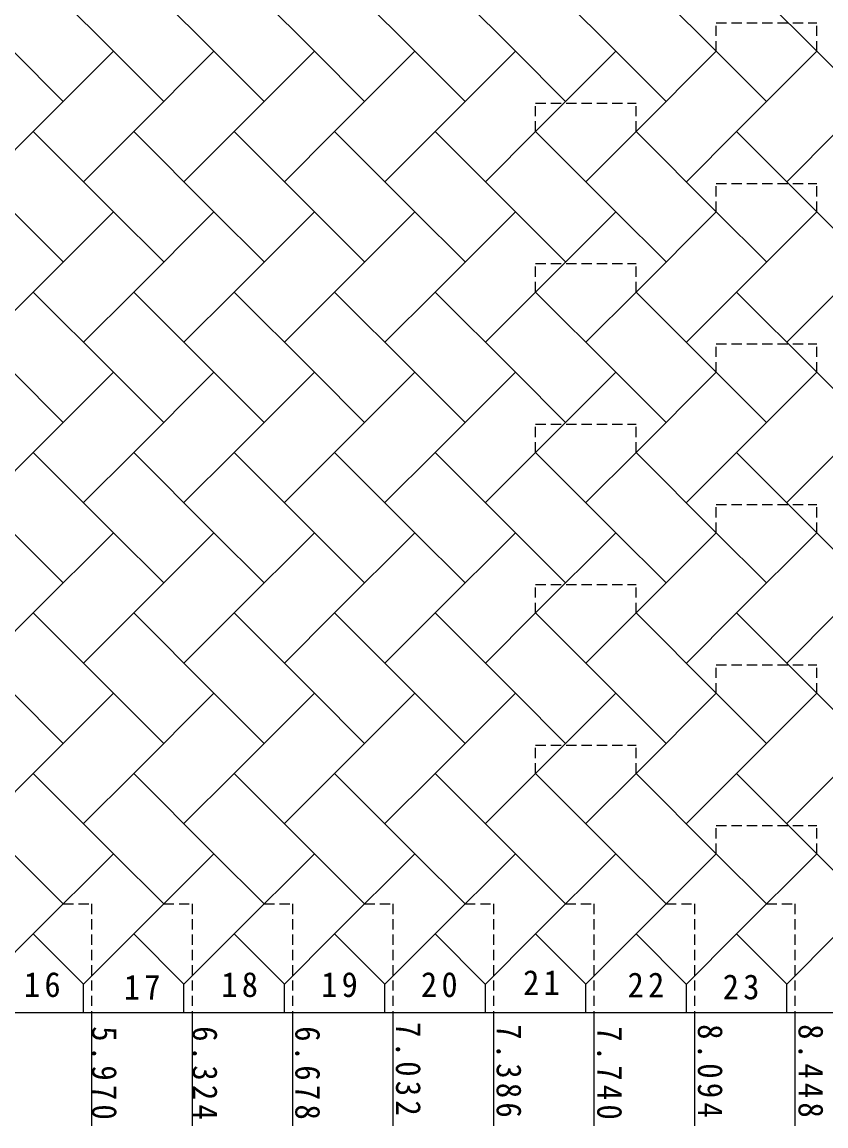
# Model space of a CAD drawing. Units: millimetres, scale not verified. Extents: x -6204 to 5927, y -4282 to 3935.
# Drawn here: x -80 to 2753, y -4268 to -377 of the extents above; entities that cross this region are included whole.
import ezdxf

# ---------------------------------------------------------------- set-up
doc = ezdxf.new("R2010")
doc.units = ezdxf.units.MM
doc.header["$LTSCALE"] = 30
doc.linetypes.add('DASHED1', pattern=[1.8, 1.2, -0.6])
doc.layers.add('0-0', color=7, linetype='Continuous')
doc.styles.add('ＭＳ ゴシック', font='')
doc.styles.get('ＭＳ ゴシック').set_extended_font_data('MS Gothic')

msp = doc.modelspace()

# ---------------------------------------------------------------- linework, layer by layer
at = {"layer": '0-0'}
for p, q in [((242.52, -479.68), (-40.33, -196.84)), ((596.52, -479.68), (313.67, -196.84)), ((950.52, -479.68), (667.67, -196.84)), ((1304.52, -479.68), (1021.67, -196.84)), ((1658.52, -479.68), (1375.67, -196.84)), ((2012.52, -479.68), (1729.67, -196.84)), ((2366.52, -479.68), (2083.67, -196.84)), ((2720.52, -479.68), (2437.67, -196.84)), ((-111.48, -479.68), (65.29, -656.46)), ((-40.33, -762.52), (242.52, -479.68)), ((242.52, -479.68), (419.29, -656.46)), ((313.67, -762.52), (596.52, -479.68)), ((596.52, -479.68), (773.29, -656.46)), ((667.67, -762.52), (950.52, -479.68)), ((950.52, -479.68), (1127.29, -656.46)), ((1021.67, -762.52), (1304.52, -479.68)), ((1304.52, -479.68), (1481.29, -656.46)), ((1375.67, -762.52), (1658.52, -479.68)), ((1658.52, -479.68), (1835.29, -656.46)), ((1729.67, -762.52), (2012.52, -479.68)), ((2012.52, -479.68), (2189.29, -656.46)), ((2083.67, -762.52), (2366.52, -479.68)), ((2366.52, -479.68), (2543.29, -656.46)), ((2437.67, -762.52), (2720.52, -479.68)), ((2720.52, -479.68), (2897.29, -656.46)), ((-40.33, -762.52), (-217.1, -939.3)), ((242.52, -1045.37), (-40.33, -762.52)), ((313.67, -762.52), (136.9, -939.3)), ((596.52, -1045.37), (313.67, -762.52)), ((667.67, -762.52), (490.9, -939.3)), ((950.52, -1045.37), (667.67, -762.52)), ((1021.67, -762.52), (844.9, -939.3)), ((1304.52, -1045.37), (1021.67, -762.52)), ((1375.67, -762.52), (1198.9, -939.3)), ((1658.52, -1045.37), (1375.67, -762.52)), ((1729.67, -762.52), (1552.9, -939.3)), ((2012.52, -1045.37), (1729.67, -762.52)), ((2083.67, -762.52), (1906.9, -939.3)), ((2366.52, -1045.37), (2083.67, -762.52)), ((2437.67, -762.52), (2260.9, -939.3)), ((2720.52, -1045.37), (2437.67, -762.52)), ((2791.67, -762.52), (2614.9, -939.3)), ((-111.48, -1045.37), (65.29, -1222.14)), ((-40.33, -1328.21), (242.52, -1045.37)), ((242.52, -1045.37), (419.29, -1222.14)), ((313.67, -1328.21), (596.52, -1045.37)), ((596.52, -1045.37), (773.29, -1222.14)), ((667.67, -1328.21), (950.52, -1045.37)), ((950.52, -1045.37), (1127.29, -1222.14)), ((1021.67, -1328.21), (1304.52, -1045.37)), ((1304.52, -1045.37), (1481.29, -1222.14)), ((1375.67, -1328.21), (1658.52, -1045.37)), ((1658.52, -1045.37), (1835.29, -1222.14)), ((1729.67, -1328.21), (2012.52, -1045.37)), ((2012.52, -1045.37), (2189.29, -1222.14)), ((2083.67, -1328.21), (2366.52, -1045.37)), ((2366.52, -1045.37), (2543.29, -1222.14)), ((2437.67, -1328.21), (2720.52, -1045.37)), ((2720.52, -1045.37), (2897.29, -1222.14)), ((-40.33, -1328.21), (-217.1, -1504.99)), ((242.52, -1611.05), (-40.33, -1328.21)), ((313.67, -1328.21), (136.9, -1504.99)), ((596.52, -1611.05), (313.67, -1328.21)), ((667.67, -1328.21), (490.9, -1504.99)), ((950.52, -1611.05), (667.67, -1328.21)), ((1021.67, -1328.21), (844.9, -1504.99)), ((1304.52, -1611.05), (1021.67, -1328.21)), ((1375.67, -1328.21), (1198.9, -1504.99)), ((1658.52, -1611.05), (1375.67, -1328.21)), ((1729.67, -1328.21), (1552.9, -1504.99)), ((2012.52, -1611.05), (1729.67, -1328.21)), ((2083.67, -1328.21), (1906.9, -1504.99)), ((2366.52, -1611.05), (2083.67, -1328.21)), ((2437.67, -1328.21), (2260.9, -1504.99)), ((2720.52, -1611.05), (2437.67, -1328.21)), ((2791.67, -1328.21), (2614.9, -1504.99)), ((-111.48, -1611.05), (65.29, -1787.83)), ((-40.33, -1893.89), (242.52, -1611.05)), ((242.52, -1611.05), (419.29, -1787.83)), ((313.67, -1893.89), (596.52, -1611.05)), ((596.52, -1611.05), (773.29, -1787.83)), ((667.67, -1893.89), (950.52, -1611.05)), ((950.52, -1611.05), (1127.29, -1787.83)), ((1021.67, -1893.89), (1304.52, -1611.05)), ((1304.52, -1611.05), (1481.29, -1787.83)), ((1375.67, -1893.89), (1658.52, -1611.05)), ((1658.52, -1611.05), (1835.29, -1787.83)), ((1729.67, -1893.89), (2012.52, -1611.05)), ((2012.52, -1611.05), (2189.29, -1787.83)), ((2083.67, -1893.89), (2366.52, -1611.05)), ((2366.52, -1611.05), (2543.29, -1787.83)), ((2437.67, -1893.89), (2720.52, -1611.05)), ((2720.52, -1611.05), (2897.29, -1787.83)), ((-40.33, -1893.89), (-217.1, -2070.67)), ((242.52, -2176.74), (-40.33, -1893.89)), ((313.67, -1893.89), (136.9, -2070.67)), ((596.52, -2176.74), (313.67, -1893.89)), ((667.67, -1893.89), (490.9, -2070.67)), ((950.52, -2176.74), (667.67, -1893.89)), ((1021.67, -1893.89), (844.9, -2070.67)), ((1304.52, -2176.74), (1021.67, -1893.89)), ((1375.67, -1893.89), (1198.9, -2070.67)), ((1658.52, -2176.74), (1375.67, -1893.89)), ((1729.67, -1893.89), (1552.9, -2070.67)), ((2012.52, -2176.74), (1729.67, -1893.89)), ((2083.67, -1893.89), (1906.9, -2070.67)), ((2366.52, -2176.74), (2083.67, -1893.89)), ((2437.67, -1893.89), (2260.9, -2070.67)), ((2720.52, -2176.74), (2437.67, -1893.89)), ((2791.67, -1893.89), (2614.9, -2070.67)), ((-111.48, -2176.74), (65.29, -2353.51)), ((-40.33, -2459.58), (242.52, -2176.74)), ((242.52, -2176.74), (419.29, -2353.51)), ((313.67, -2459.58), (596.52, -2176.74)), ((596.52, -2176.74), (773.29, -2353.51)), ((667.67, -2459.58), (950.52, -2176.74)), ((950.52, -2176.74), (1127.29, -2353.51)), ((1021.67, -2459.58), (1304.52, -2176.74)), ((1304.52, -2176.74), (1481.29, -2353.51)), ((1375.67, -2459.58), (1658.52, -2176.74)), ((1658.52, -2176.74), (1835.29, -2353.51)), ((1729.67, -2459.58), (2012.52, -2176.74)), ((2012.52, -2176.74), (2189.29, -2353.51)), ((2083.67, -2459.58), (2366.52, -2176.74)), ((2366.52, -2176.74), (2543.29, -2353.51)), ((2437.67, -2459.58), (2720.52, -2176.74)), ((2720.52, -2176.74), (2897.29, -2353.51)), ((-40.33, -2459.58), (-217.1, -2636.36)), ((242.52, -2742.42), (-40.33, -2459.58)), ((313.67, -2459.58), (136.9, -2636.36)), ((596.52, -2742.42), (313.67, -2459.58)), ((667.67, -2459.58), (490.9, -2636.36)), ((950.52, -2742.42), (667.67, -2459.58)), ((1021.67, -2459.58), (844.9, -2636.36)), ((1304.52, -2742.42), (1021.67, -2459.58)), ((1375.67, -2459.58), (1198.9, -2636.36)), ((1658.52, -2742.42), (1375.67, -2459.58)), ((1729.67, -2459.58), (1552.9, -2636.36)), ((2012.52, -2742.42), (1729.67, -2459.58)), ((2083.67, -2459.58), (1906.9, -2636.36)), ((2366.52, -2742.42), (2083.67, -2459.58)), ((2437.67, -2459.58), (2260.9, -2636.36)), ((2720.52, -2742.42), (2437.67, -2459.58)), ((2791.67, -2459.58), (2614.9, -2636.36)), ((-111.48, -2742.42), (65.29, -2919.2)), ((-40.33, -3025.27), (242.52, -2742.42)), ((242.52, -2742.42), (419.29, -2919.2)), ((313.67, -3025.27), (596.52, -2742.42)), ((596.52, -2742.42), (773.29, -2919.2)), ((667.67, -3025.27), (950.52, -2742.42)), ((950.52, -2742.42), (1127.29, -2919.2)), ((1021.67, -3025.27), (1304.52, -2742.42)), ((1304.52, -2742.42), (1481.29, -2919.2)), ((1375.67, -3025.27), (1658.52, -2742.42)), ((1658.52, -2742.42), (1835.29, -2919.2)), ((1729.67, -3025.27), (2012.52, -2742.42)), ((2012.52, -2742.42), (2189.29, -2919.2)), ((2083.67, -3025.27), (2366.52, -2742.42)), ((2366.52, -2742.42), (2543.29, -2919.2)), ((2437.67, -3025.27), (2720.52, -2742.42)), ((2720.52, -2742.42), (2897.29, -2919.2)), ((-40.33, -3025.27), (-217.1, -3202.04)), ((242.52, -3308.11), (-40.33, -3025.27)), ((313.67, -3025.27), (136.9, -3202.04)), ((596.52, -3308.11), (313.67, -3025.27)), ((667.67, -3025.27), (490.9, -3202.04)), ((950.52, -3308.11), (667.67, -3025.27)), ((1021.67, -3025.27), (844.9, -3202.04)), ((1304.52, -3308.11), (1021.67, -3025.27)), ((1375.67, -3025.27), (1198.9, -3202.04)), ((1658.52, -3308.11), (1375.67, -3025.27)), ((1729.67, -3025.27), (1552.9, -3202.04)), ((2012.52, -3308.11), (1729.67, -3025.27)), ((2083.67, -3025.27), (1906.9, -3202.04)), ((2366.52, -3308.11), (2083.67, -3025.27)), ((2437.67, -3025.27), (2260.9, -3202.04)), ((2720.52, -3308.11), (2437.67, -3025.27)), ((2791.67, -3025.27), (2614.9, -3202.04)), ((-111.48, -3308.11), (65.29, -3484.88)), ((-40.33, -3590.95), (242.52, -3308.11)), ((242.52, -3308.11), (419.29, -3484.88)), ((313.67, -3590.95), (596.52, -3308.11)), ((596.52, -3308.11), (773.29, -3484.88)), ((667.67, -3590.95), (950.52, -3308.11)), ((950.52, -3308.11), (1127.29, -3484.88)), ((1021.67, -3590.95), (1304.52, -3308.11)), ((1304.52, -3308.11), (1481.29, -3484.88)), ((1375.67, -3590.95), (1658.52, -3308.11)), ((1658.52, -3308.11), (1835.29, -3484.88)), ((1729.67, -3590.95), (2012.52, -3308.11)), ((2012.52, -3308.11), (2189.29, -3484.88)), ((2083.67, -3590.95), (2366.52, -3308.11)), ((2366.52, -3308.11), (2543.29, -3484.88)), ((2437.67, -3590.95), (2720.52, -3308.11)), ((2720.52, -3308.11), (2897.29, -3484.88)), ((-217.1, -3767.73), (-40.33, -3590.95)), ((-40.33, -3590.95), (136.45, -3767.73)), ((136.9, -3767.73), (313.67, -3590.95)), ((313.67, -3590.95), (490.45, -3767.73)), ((490.9, -3767.73), (667.67, -3590.95)), ((667.67, -3590.95), (844.45, -3767.73)), ((844.9, -3767.73), (1021.67, -3590.95)), ((1021.67, -3590.95), (1198.45, -3767.73)), ((1198.9, -3767.73), (1375.67, -3590.95)), ((1375.67, -3590.95), (1552.45, -3767.73)), ((1552.9, -3767.73), (1729.67, -3590.95)), ((1729.67, -3590.95), (1906.45, -3767.73)), ((1906.9, -3767.73), (2083.67, -3590.95)), ((2083.67, -3590.95), (2260.45, -3767.73)), ((2260.9, -3767.73), (2437.67, -3590.95)), ((2437.67, -3590.95), (2614.45, -3767.73)), ((2614.9, -3767.73), (2791.67, -3590.95)), ((136.9, -3867.73), (136.9, -3767.73)), ((490.9, -3867.73), (490.9, -3767.73)), ((844.9, -3867.73), (844.9, -3767.73)), ((1198.9, -3867.73), (1198.9, -3767.73)), ((1552.9, -3867.73), (1552.9, -3767.73)), ((1906.9, -3867.73), (1906.9, -3767.73)), ((2260.9, -3867.73), (2260.9, -3767.73)), ((2614.9, -3867.73), (2614.9, -3767.73)), ((-5803.9, -3867.73), (5092.9, -3867.73)), ((165.29, -3867.68), (165.29, -4167.68)), ((519.29, -3867.68), (519.29, -4167.68)), ((873.29, -3867.68), (873.29, -4167.68)), ((1227.29, -3867.68), (1227.29, -4167.68)), ((1581.29, -3867.68), (1581.29, -4167.68)), ((1935.29, -3867.68), (1935.29, -4167.68)), ((2289.29, -3867.68), (2289.29, -4167.68)), ((2643.29, -3867.68), (2643.29, -4167.68)), ((165.29, -4167.68), (165.29, -4267.68)), ((519.29, -4167.68), (519.29, -4267.68)), ((873.29, -4167.68), (873.29, -4267.68)), ((1227.29, -4167.68), (1227.29, -4267.68)), ((1581.29, -4167.68), (1581.29, -4267.68)), ((1935.29, -4167.68), (1935.29, -4267.68)), ((2289.29, -4167.68), (2289.29, -4267.68)), ((2643.29, -4167.68), (2643.29, -4267.68))]:
    msp.add_line(p, q, dxfattribs=at)
at = {"layer": '0-0', "linetype": 'DASHED1'}
for p, q in [((2366.52, -479.68), (2366.52, -379.68)), ((2366.52, -379.68), (2720.52, -379.68)), ((2720.52, -479.68), (2720.52, -379.68)), ((1729.67, -762.52), (1729.67, -662.52)), ((1729.67, -662.52), (2083.67, -662.52)), ((2083.67, -762.52), (2083.67, -662.52)), ((2366.52, -1045.37), (2366.52, -945.37)), ((2366.52, -945.37), (2720.52, -945.37)), ((2720.52, -1045.37), (2720.52, -945.37)), ((1729.67, -1328.21), (1729.67, -1228.21)), ((1729.67, -1228.21), (2083.67, -1228.21)), ((2083.67, -1328.21), (2083.67, -1228.21)), ((2366.52, -1611.05), (2366.52, -1511.05)), ((2366.52, -1511.05), (2720.52, -1511.05)), ((2720.52, -1611.05), (2720.52, -1511.05)), ((1729.67, -1893.89), (1729.67, -1793.89)), ((1729.67, -1793.89), (2083.67, -1793.89)), ((2083.67, -1893.89), (2083.67, -1793.89)), ((2366.52, -2176.74), (2366.52, -2076.74)), ((2366.52, -2076.74), (2720.52, -2076.74)), ((2720.52, -2176.74), (2720.52, -2076.74)), ((1729.67, -2459.58), (1729.67, -2359.58)), ((1729.67, -2359.58), (2083.67, -2359.58)), ((2083.67, -2459.58), (2083.67, -2359.58)), ((2366.52, -2742.42), (2366.52, -2642.42)), ((2366.52, -2642.42), (2720.52, -2642.42)), ((2720.52, -2742.42), (2720.52, -2642.42)), ((1729.67, -3025.27), (1729.67, -2925.27)), ((1729.67, -2925.27), (2083.67, -2925.27)), ((2083.67, -3025.27), (2083.67, -2925.27)), ((2366.52, -3308.11), (2366.52, -3208.11)), ((2366.52, -3208.11), (2720.52, -3208.11)), ((2720.52, -3308.11), (2720.52, -3208.11)), ((65.29, -3484.88), (165.29, -3484.88)), ((165.29, -3484.88), (165.29, -3867.68)), ((419.29, -3484.88), (519.29, -3484.88)), ((519.29, -3484.88), (519.29, -3867.68)), ((773.29, -3484.88), (873.29, -3484.88)), ((873.29, -3484.88), (873.29, -3867.68)), ((1127.29, -3484.88), (1227.29, -3484.88)), ((1227.29, -3484.88), (1227.29, -3867.68)), ((1481.29, -3484.88), (1581.29, -3484.88)), ((1581.29, -3484.88), (1581.29, -3867.68)), ((1835.29, -3484.88), (1935.29, -3484.88)), ((1935.29, -3484.88), (1935.29, -3867.68)), ((2189.29, -3484.88), (2289.29, -3484.88)), ((2289.29, -3484.88), (2289.29, -3867.68)), ((2543.29, -3484.88), (2643.29, -3484.88)), ((2643.29, -3484.88), (2643.29, -3867.68))]:
    msp.add_line(p, q, dxfattribs=at)

# ---------------------------------------------------------------- texts
at = {"layer": '0-0', "char_height": 87.98, "attachment_point": 7, "style": 'ＭＳ ゴシック'}
for s, insert in [('\\T1.27;\\W0.95;16', (-72.92, -3814.61)), ('\\T1.27;\\W0.95;18', (622.4, -3814.61)), ('\\T1.27;\\W0.95;19', (974.15, -3814.61)), ('\\T1.27;\\W0.95;20', (1325.9, -3814.61)), ('\\T1.27;\\W0.95;21', (1685.83, -3806.43)), ('\\T1.27;\\W0.95;22', (2053.94, -3814.61)), ('\\T1.27;\\W0.95;23', (2389.33, -3822.79)), ('\\T1.27;\\W0.95;17', (278.83, -3822.79))]:
    msp.add_mtext(s, dxfattribs=dict(at, insert=insert))
at = {"layer": '0-0', "char_height": 87.98, "attachment_point": 7, "rotation": 270, "style": 'ＭＳ ゴシック'}
for s, insert in [('\\T1.28;\\W0.9;5.970', (165.35, -3916.28)), ('\\T1.28;\\W0.9;6.324', (519.96, -3916.28)), ('\\T1.28;\\W0.9;6.678', (881.8, -3916.28)), ('\\T1.28;\\W0.9;7.032', (1236.41, -3901.8)), ('\\T1.28;\\W0.9;7.386', (1591.02, -3909.04)), ('\\T1.28;\\W0.9;7.740', (1945.62, -3916.28)), ('\\T1.28;\\W0.9;8.094', (2300.23, -3909.04)), ('\\T1.28;\\W0.9;8.448', (2654.84, -3909.04))]:
    msp.add_mtext(s, dxfattribs=dict(at, insert=insert))

doc.saveas('drawing.dxf')
